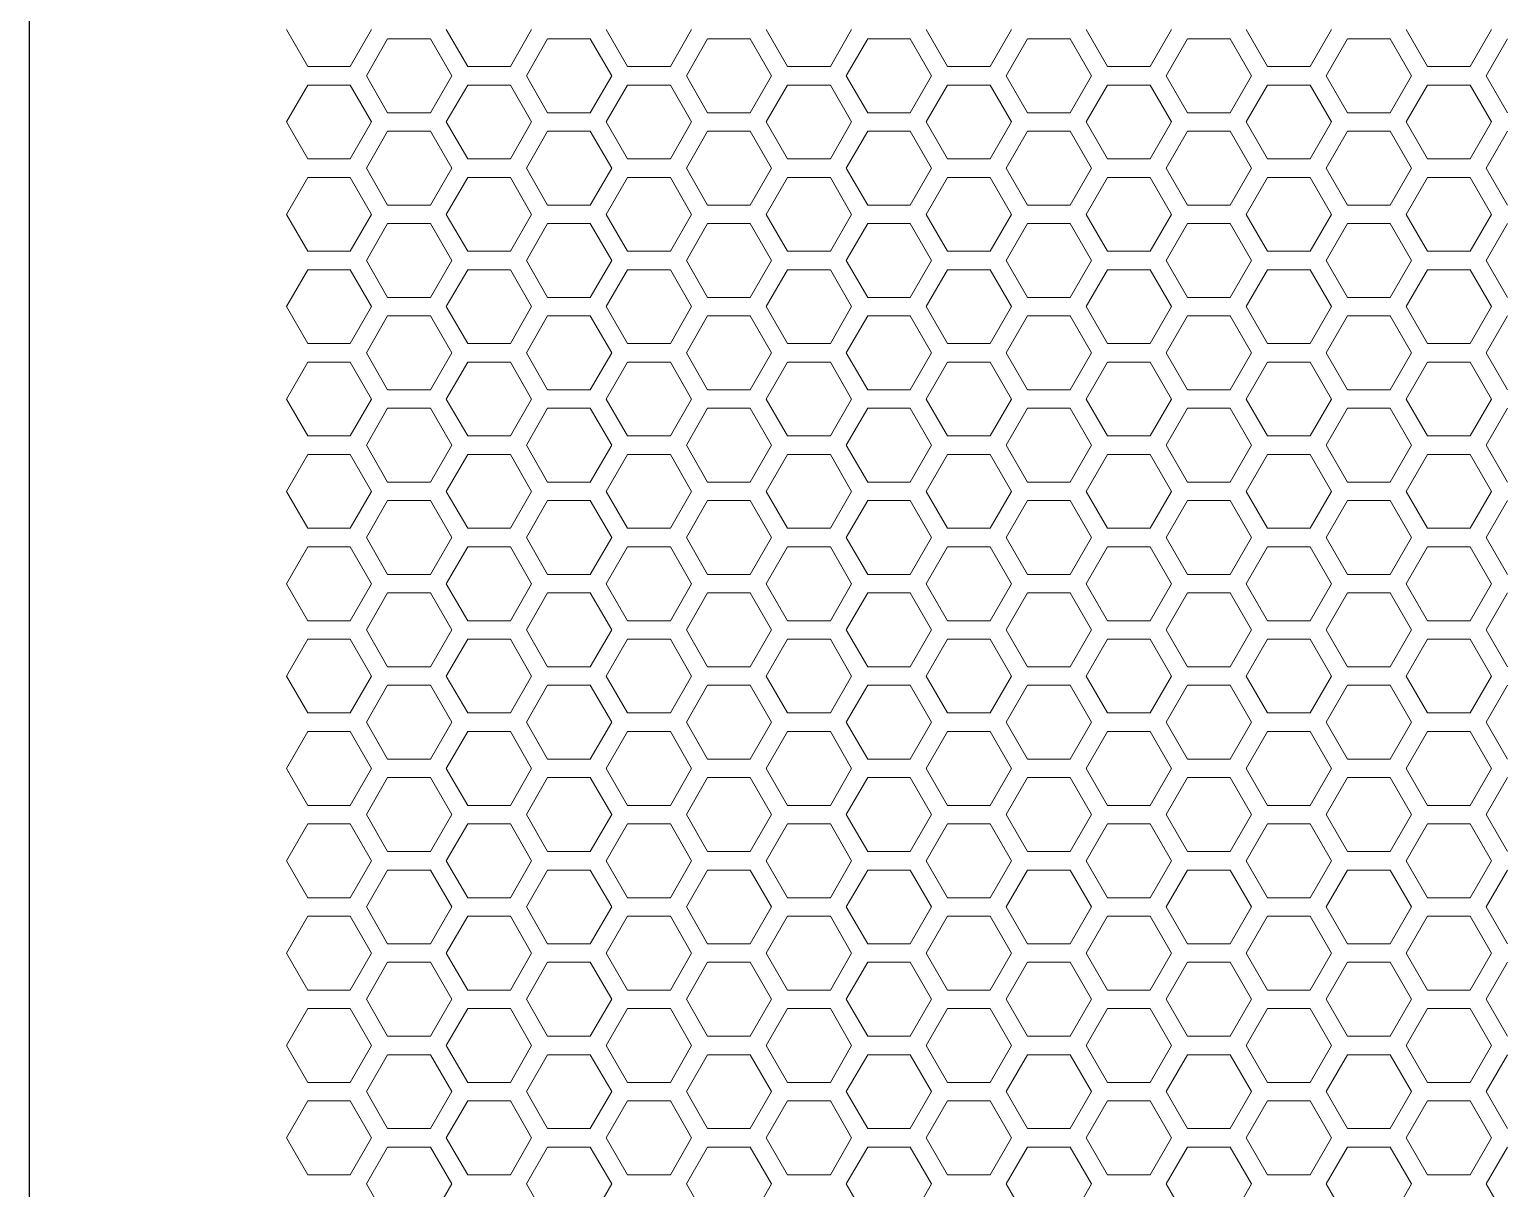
# Model space of a CAD drawing. Header units: millimetres. Extents: x 0 to 40, y -18 to 120.
# Drawn here: x 0 to 20.32, y 28.74 to 44.77 of the extents above; entities that cross this region are included whole.
import ezdxf

# ---------------------------------------------------------------- set-up
doc = ezdxf.new("R2010")
doc.units = ezdxf.units.MM

msp = doc.modelspace()

# ---------------------------------------------------------------- linework, layer by layer
msp.add_line((0, 0), (0, 45.182))
at = {"color": 0, "lineweight": 5}
for p, q in [((3.551, 44.764), (3.846, 44.254)), ((4.435, 44.254), (4.73, 44.764)), ((5.762, 44.764), (6.057, 44.254)), ((6.647, 44.254), (6.941, 44.764)), ((7.973, 44.764), (8.268, 44.254)), ((8.858, 44.254), (9.152, 44.764)), ((10.184, 44.764), (10.479, 44.254)), ((11.069, 44.254), (11.363, 44.764)), ((12.395, 44.764), (12.69, 44.254)), ((13.28, 44.254), (13.575, 44.764)), ((14.606, 44.764), (14.901, 44.254)), ((15.491, 44.254), (15.786, 44.764)), ((16.817, 44.764), (17.112, 44.254)), ((17.702, 44.254), (17.997, 44.764)), ((19.028, 44.764), (19.323, 44.254)), ((19.913, 44.254), (20.208, 44.764)), ((4.951, 44.637), (4.657, 44.126)), ((5.541, 44.637), (4.951, 44.637)), ((5.836, 44.126), (5.541, 44.637)), ((7.162, 44.637), (6.868, 44.126)), ((7.752, 44.637), (7.162, 44.637)), ((8.047, 44.126), (7.752, 44.637)), ((9.373, 44.637), (9.079, 44.126)), ((9.963, 44.637), (9.373, 44.637)), ((10.258, 44.126), (9.963, 44.637)), ((11.585, 44.637), (11.29, 44.126)), ((12.174, 44.637), (11.585, 44.637)), ((12.469, 44.126), (12.174, 44.637)), ((13.796, 44.637), (13.501, 44.126)), ((14.385, 44.637), (13.796, 44.637)), ((14.68, 44.126), (14.385, 44.637)), ((16.007, 44.637), (15.712, 44.126)), ((16.596, 44.637), (16.007, 44.637)), ((16.891, 44.126), (16.596, 44.637)), ((18.218, 44.637), (17.923, 44.126)), ((18.807, 44.637), (18.218, 44.637)), ((19.102, 44.126), (18.807, 44.637)), ((20.429, 44.637), (20.134, 44.126)), ((3.846, 44.254), (4.435, 44.254)), ((4.657, 44.126), (4.951, 43.615)), ((5.541, 43.615), (5.836, 44.126)), ((6.057, 44.254), (6.647, 44.254)), ((6.868, 44.126), (7.162, 43.615)), ((7.752, 43.615), (8.047, 44.126)), ((8.268, 44.254), (8.858, 44.254)), ((9.079, 44.126), (9.373, 43.615)), ((9.963, 43.615), (10.258, 44.126)), ((10.479, 44.254), (11.069, 44.254)), ((11.29, 44.126), (11.585, 43.615)), ((12.174, 43.615), (12.469, 44.126)), ((12.69, 44.254), (13.28, 44.254)), ((13.501, 44.126), (13.796, 43.615)), ((14.385, 43.615), (14.68, 44.126)), ((14.901, 44.254), (15.491, 44.254)), ((15.712, 44.126), (16.007, 43.615)), ((16.596, 43.615), (16.891, 44.126)), ((17.112, 44.254), (17.702, 44.254)), ((17.923, 44.126), (18.218, 43.615)), ((18.807, 43.615), (19.102, 44.126)), ((19.323, 44.254), (19.913, 44.254)), ((20.134, 44.126), (20.429, 43.615)), ((3.846, 43.998), (3.551, 43.488)), ((4.435, 43.998), (3.846, 43.998)), ((4.73, 43.488), (4.435, 43.998)), ((6.057, 43.998), (5.762, 43.488)), ((6.647, 43.998), (6.057, 43.998)), ((6.941, 43.488), (6.647, 43.998)), ((8.268, 43.998), (7.973, 43.488)), ((8.858, 43.998), (8.268, 43.998)), ((9.152, 43.488), (8.858, 43.998)), ((10.479, 43.998), (10.184, 43.488)), ((11.069, 43.998), (10.479, 43.998)), ((11.363, 43.488), (11.069, 43.998)), ((12.69, 43.998), (12.395, 43.488)), ((13.28, 43.998), (12.69, 43.998)), ((13.575, 43.488), (13.28, 43.998)), ((14.901, 43.998), (14.606, 43.488)), ((15.491, 43.998), (14.901, 43.998)), ((15.786, 43.488), (15.491, 43.998)), ((17.112, 43.998), (16.817, 43.488)), ((17.702, 43.998), (17.112, 43.998)), ((17.997, 43.488), (17.702, 43.998)), ((19.323, 43.998), (19.028, 43.488)), ((19.913, 43.998), (19.323, 43.998)), ((20.208, 43.488), (19.913, 43.998)), ((3.551, 43.488), (3.846, 42.977)), ((4.435, 42.977), (4.73, 43.488)), ((4.951, 43.615), (5.541, 43.615)), ((5.762, 43.488), (6.057, 42.977)), ((6.647, 42.977), (6.941, 43.488)), ((7.162, 43.615), (7.752, 43.615)), ((7.973, 43.488), (8.268, 42.977)), ((8.858, 42.977), (9.152, 43.488)), ((9.373, 43.615), (9.963, 43.615)), ((10.184, 43.488), (10.479, 42.977)), ((11.069, 42.977), (11.363, 43.488)), ((11.585, 43.615), (12.174, 43.615)), ((12.395, 43.488), (12.69, 42.977)), ((13.28, 42.977), (13.575, 43.488)), ((13.796, 43.615), (14.385, 43.615)), ((14.606, 43.488), (14.901, 42.977)), ((15.491, 42.977), (15.786, 43.488)), ((16.007, 43.615), (16.596, 43.615)), ((16.817, 43.488), (17.112, 42.977)), ((17.702, 42.977), (17.997, 43.488)), ((18.218, 43.615), (18.807, 43.615)), ((19.028, 43.488), (19.323, 42.977)), ((19.913, 42.977), (20.208, 43.488)), ((4.951, 43.36), (4.657, 42.849)), ((5.541, 43.36), (4.951, 43.36)), ((5.836, 42.849), (5.541, 43.36)), ((7.162, 43.36), (6.868, 42.849)), ((7.752, 43.36), (7.162, 43.36)), ((8.047, 42.849), (7.752, 43.36)), ((9.373, 43.36), (9.079, 42.849)), ((9.963, 43.36), (9.373, 43.36)), ((10.258, 42.849), (9.963, 43.36)), ((11.585, 43.36), (11.29, 42.849)), ((12.174, 43.36), (11.585, 43.36)), ((12.469, 42.849), (12.174, 43.36)), ((13.796, 43.36), (13.501, 42.849)), ((14.385, 43.36), (13.796, 43.36)), ((14.68, 42.849), (14.385, 43.36)), ((16.007, 43.36), (15.712, 42.849)), ((16.596, 43.36), (16.007, 43.36)), ((16.891, 42.849), (16.596, 43.36)), ((18.218, 43.36), (17.923, 42.849)), ((18.807, 43.36), (18.218, 43.36)), ((19.102, 42.849), (18.807, 43.36)), ((20.429, 43.36), (20.134, 42.849)), ((3.846, 42.977), (4.435, 42.977)), ((6.057, 42.977), (6.647, 42.977)), ((8.268, 42.977), (8.858, 42.977)), ((10.479, 42.977), (11.069, 42.977)), ((12.69, 42.977), (13.28, 42.977)), ((14.901, 42.977), (15.491, 42.977)), ((17.112, 42.977), (17.702, 42.977)), ((19.323, 42.977), (19.913, 42.977)), ((3.846, 42.722), (3.551, 42.211)), ((4.435, 42.722), (3.846, 42.722)), ((4.73, 42.211), (4.435, 42.722)), ((4.657, 42.849), (4.951, 42.339)), ((5.541, 42.339), (5.836, 42.849)), ((6.057, 42.722), (5.762, 42.211)), ((6.647, 42.722), (6.057, 42.722)), ((6.941, 42.211), (6.647, 42.722)), ((6.868, 42.849), (7.162, 42.339)), ((7.752, 42.339), (8.047, 42.849)), ((8.268, 42.722), (7.973, 42.211)), ((8.858, 42.722), (8.268, 42.722)), ((9.152, 42.211), (8.858, 42.722)), ((9.079, 42.849), (9.373, 42.339)), ((9.963, 42.339), (10.258, 42.849)), ((10.479, 42.722), (10.184, 42.211)), ((11.069, 42.722), (10.479, 42.722)), ((11.363, 42.211), (11.069, 42.722)), ((11.29, 42.849), (11.585, 42.339)), ((12.174, 42.339), (12.469, 42.849)), ((12.69, 42.722), (12.395, 42.211)), ((13.28, 42.722), (12.69, 42.722)), ((13.575, 42.211), (13.28, 42.722)), ((13.501, 42.849), (13.796, 42.339)), ((14.385, 42.339), (14.68, 42.849)), ((14.901, 42.722), (14.606, 42.211)), ((15.491, 42.722), (14.901, 42.722)), ((15.786, 42.211), (15.491, 42.722)), ((15.712, 42.849), (16.007, 42.339)), ((16.596, 42.339), (16.891, 42.849)), ((17.112, 42.722), (16.817, 42.211)), ((17.702, 42.722), (17.112, 42.722)), ((17.997, 42.211), (17.702, 42.722)), ((17.923, 42.849), (18.218, 42.339)), ((18.807, 42.339), (19.102, 42.849)), ((19.323, 42.722), (19.028, 42.211)), ((19.913, 42.722), (19.323, 42.722)), ((20.208, 42.211), (19.913, 42.722)), ((20.134, 42.849), (20.429, 42.339)), ((4.951, 42.339), (5.541, 42.339)), ((7.162, 42.339), (7.752, 42.339)), ((9.373, 42.339), (9.963, 42.339)), ((11.585, 42.339), (12.174, 42.339)), ((13.796, 42.339), (14.385, 42.339)), ((16.007, 42.339), (16.596, 42.339)), ((18.218, 42.339), (18.807, 42.339)), ((3.551, 42.211), (3.846, 41.701)), ((4.435, 41.701), (4.73, 42.211)), ((4.951, 42.084), (4.657, 41.573)), ((5.541, 42.084), (4.951, 42.084)), ((5.836, 41.573), (5.541, 42.084)), ((5.762, 42.211), (6.057, 41.701)), ((6.647, 41.701), (6.941, 42.211)), ((7.162, 42.084), (6.868, 41.573)), ((7.752, 42.084), (7.162, 42.084)), ((8.047, 41.573), (7.752, 42.084)), ((7.973, 42.211), (8.268, 41.701)), ((8.858, 41.701), (9.152, 42.211)), ((9.373, 42.084), (9.079, 41.573)), ((9.963, 42.084), (9.373, 42.084)), ((10.258, 41.573), (9.963, 42.084)), ((10.184, 42.211), (10.479, 41.701)), ((11.069, 41.701), (11.363, 42.211)), ((11.585, 42.084), (11.29, 41.573)), ((12.174, 42.084), (11.585, 42.084)), ((12.469, 41.573), (12.174, 42.084)), ((12.395, 42.211), (12.69, 41.701)), ((13.28, 41.701), (13.575, 42.211)), ((13.796, 42.084), (13.501, 41.573)), ((14.385, 42.084), (13.796, 42.084)), ((14.68, 41.573), (14.385, 42.084)), ((14.606, 42.211), (14.901, 41.701)), ((15.491, 41.701), (15.786, 42.211)), ((16.007, 42.084), (15.712, 41.573)), ((16.596, 42.084), (16.007, 42.084)), ((16.891, 41.573), (16.596, 42.084)), ((16.817, 42.211), (17.112, 41.701)), ((17.702, 41.701), (17.997, 42.211)), ((18.218, 42.084), (17.923, 41.573)), ((18.807, 42.084), (18.218, 42.084)), ((19.102, 41.573), (18.807, 42.084)), ((19.028, 42.211), (19.323, 41.701)), ((19.913, 41.701), (20.208, 42.211)), ((20.429, 42.084), (20.134, 41.573)), ((3.846, 41.701), (4.435, 41.701)), ((6.057, 41.701), (6.647, 41.701)), ((8.268, 41.701), (8.858, 41.701)), ((10.479, 41.701), (11.069, 41.701)), ((12.69, 41.701), (13.28, 41.701)), ((14.901, 41.701), (15.491, 41.701)), ((17.112, 41.701), (17.702, 41.701)), ((19.323, 41.701), (19.913, 41.701)), ((4.657, 41.573), (4.951, 41.062)), ((5.541, 41.062), (5.836, 41.573)), ((6.868, 41.573), (7.162, 41.062)), ((7.752, 41.062), (8.047, 41.573)), ((9.079, 41.573), (9.373, 41.062)), ((9.963, 41.062), (10.258, 41.573)), ((11.29, 41.573), (11.585, 41.062)), ((12.174, 41.062), (12.469, 41.573)), ((13.501, 41.573), (13.796, 41.062)), ((14.385, 41.062), (14.68, 41.573)), ((15.712, 41.573), (16.007, 41.062)), ((16.596, 41.062), (16.891, 41.573)), ((17.923, 41.573), (18.218, 41.062)), ((18.807, 41.062), (19.102, 41.573)), ((20.134, 41.573), (20.429, 41.062)), ((3.846, 41.445), (3.551, 40.935)), ((4.435, 41.445), (3.846, 41.445)), ((4.73, 40.935), (4.435, 41.445)), ((6.057, 41.445), (5.762, 40.935)), ((6.647, 41.445), (6.057, 41.445)), ((6.941, 40.935), (6.647, 41.445)), ((8.268, 41.445), (7.973, 40.935)), ((8.858, 41.445), (8.268, 41.445)), ((9.152, 40.935), (8.858, 41.445)), ((10.479, 41.445), (10.184, 40.935)), ((11.069, 41.445), (10.479, 41.445)), ((11.363, 40.935), (11.069, 41.445)), ((12.69, 41.445), (12.395, 40.935)), ((13.28, 41.445), (12.69, 41.445)), ((13.575, 40.935), (13.28, 41.445)), ((14.901, 41.445), (14.606, 40.935)), ((15.491, 41.445), (14.901, 41.445)), ((15.786, 40.935), (15.491, 41.445)), ((17.112, 41.445), (16.817, 40.935)), ((17.702, 41.445), (17.112, 41.445)), ((17.997, 40.935), (17.702, 41.445)), ((19.323, 41.445), (19.028, 40.935)), ((19.913, 41.445), (19.323, 41.445)), ((20.208, 40.935), (19.913, 41.445)), ((4.951, 41.062), (5.541, 41.062)), ((7.162, 41.062), (7.752, 41.062)), ((9.373, 41.062), (9.963, 41.062)), ((11.585, 41.062), (12.174, 41.062)), ((13.796, 41.062), (14.385, 41.062)), ((16.007, 41.062), (16.596, 41.062)), ((18.218, 41.062), (18.807, 41.062)), ((3.551, 40.935), (3.846, 40.424)), ((4.435, 40.424), (4.73, 40.935)), ((5.762, 40.935), (6.057, 40.424)), ((6.647, 40.424), (6.941, 40.935)), ((7.973, 40.935), (8.268, 40.424)), ((8.858, 40.424), (9.152, 40.935)), ((10.184, 40.935), (10.479, 40.424)), ((11.069, 40.424), (11.363, 40.935)), ((12.395, 40.935), (12.69, 40.424)), ((13.28, 40.424), (13.575, 40.935)), ((14.606, 40.935), (14.901, 40.424)), ((15.491, 40.424), (15.786, 40.935)), ((16.817, 40.935), (17.112, 40.424)), ((17.702, 40.424), (17.997, 40.935)), ((19.028, 40.935), (19.323, 40.424)), ((19.913, 40.424), (20.208, 40.935)), ((4.951, 40.807), (4.657, 40.296)), ((5.541, 40.807), (4.951, 40.807)), ((5.836, 40.296), (5.541, 40.807)), ((7.162, 40.807), (6.868, 40.296)), ((7.752, 40.807), (7.162, 40.807)), ((8.047, 40.296), (7.752, 40.807)), ((9.373, 40.807), (9.079, 40.296)), ((9.963, 40.807), (9.373, 40.807)), ((10.258, 40.296), (9.963, 40.807)), ((11.585, 40.807), (11.29, 40.296)), ((12.174, 40.807), (11.585, 40.807)), ((12.469, 40.296), (12.174, 40.807)), ((13.796, 40.807), (13.501, 40.296)), ((14.385, 40.807), (13.796, 40.807)), ((14.68, 40.296), (14.385, 40.807)), ((16.007, 40.807), (15.712, 40.296)), ((16.596, 40.807), (16.007, 40.807)), ((16.891, 40.296), (16.596, 40.807)), ((18.218, 40.807), (17.923, 40.296)), ((18.807, 40.807), (18.218, 40.807)), ((19.102, 40.296), (18.807, 40.807)), ((20.429, 40.807), (20.134, 40.296)), ((3.846, 40.424), (4.435, 40.424)), ((4.657, 40.296), (4.951, 39.786)), ((5.541, 39.786), (5.836, 40.296)), ((6.057, 40.424), (6.647, 40.424)), ((6.868, 40.296), (7.162, 39.786)), ((7.752, 39.786), (8.047, 40.296)), ((8.268, 40.424), (8.858, 40.424)), ((9.079, 40.296), (9.373, 39.786)), ((9.963, 39.786), (10.258, 40.296)), ((10.479, 40.424), (11.069, 40.424)), ((11.29, 40.296), (11.585, 39.786)), ((12.174, 39.786), (12.469, 40.296)), ((12.69, 40.424), (13.28, 40.424)), ((13.501, 40.296), (13.796, 39.786)), ((14.385, 39.786), (14.68, 40.296)), ((14.901, 40.424), (15.491, 40.424)), ((15.712, 40.296), (16.007, 39.786)), ((16.596, 39.786), (16.891, 40.296)), ((17.112, 40.424), (17.702, 40.424)), ((17.923, 40.296), (18.218, 39.786)), ((18.807, 39.786), (19.102, 40.296)), ((19.323, 40.424), (19.913, 40.424)), ((20.134, 40.296), (20.429, 39.786)), ((3.846, 40.169), (3.551, 39.658)), ((4.435, 40.169), (3.846, 40.169)), ((4.73, 39.658), (4.435, 40.169)), ((6.057, 40.169), (5.762, 39.658)), ((6.647, 40.169), (6.057, 40.169)), ((6.941, 39.658), (6.647, 40.169)), ((8.268, 40.169), (7.973, 39.658)), ((8.858, 40.169), (8.268, 40.169)), ((9.152, 39.658), (8.858, 40.169)), ((10.479, 40.169), (10.184, 39.658)), ((11.069, 40.169), (10.479, 40.169)), ((11.363, 39.658), (11.069, 40.169)), ((12.69, 40.169), (12.395, 39.658)), ((13.28, 40.169), (12.69, 40.169)), ((13.575, 39.658), (13.28, 40.169)), ((14.901, 40.169), (14.606, 39.658)), ((15.491, 40.169), (14.901, 40.169)), ((15.786, 39.658), (15.491, 40.169)), ((17.112, 40.169), (16.817, 39.658)), ((17.702, 40.169), (17.112, 40.169)), ((17.997, 39.658), (17.702, 40.169)), ((19.323, 40.169), (19.028, 39.658)), ((19.913, 40.169), (19.323, 40.169)), ((20.208, 39.658), (19.913, 40.169)), ((3.551, 39.658), (3.846, 39.147)), ((4.435, 39.147), (4.73, 39.658)), ((4.951, 39.786), (5.541, 39.786)), ((5.762, 39.658), (6.057, 39.147)), ((6.647, 39.147), (6.941, 39.658)), ((7.162, 39.786), (7.752, 39.786)), ((7.973, 39.658), (8.268, 39.147)), ((8.858, 39.147), (9.152, 39.658)), ((9.373, 39.786), (9.963, 39.786)), ((10.184, 39.658), (10.479, 39.147)), ((11.069, 39.147), (11.363, 39.658)), ((11.585, 39.786), (12.174, 39.786)), ((12.395, 39.658), (12.69, 39.147)), ((13.28, 39.147), (13.575, 39.658)), ((13.796, 39.786), (14.385, 39.786)), ((14.606, 39.658), (14.901, 39.147)), ((15.491, 39.147), (15.786, 39.658)), ((16.007, 39.786), (16.596, 39.786)), ((16.817, 39.658), (17.112, 39.147)), ((17.702, 39.147), (17.997, 39.658)), ((18.218, 39.786), (18.807, 39.786)), ((19.028, 39.658), (19.323, 39.147)), ((19.913, 39.147), (20.208, 39.658)), ((4.951, 39.53), (4.657, 39.02)), ((5.541, 39.53), (4.951, 39.53)), ((5.836, 39.02), (5.541, 39.53)), ((7.162, 39.53), (6.868, 39.02)), ((7.752, 39.53), (7.162, 39.53)), ((8.047, 39.02), (7.752, 39.53)), ((9.373, 39.53), (9.079, 39.02)), ((9.963, 39.53), (9.373, 39.53)), ((10.258, 39.02), (9.963, 39.53)), ((11.585, 39.53), (11.29, 39.02)), ((12.174, 39.53), (11.585, 39.53)), ((12.469, 39.02), (12.174, 39.53)), ((13.796, 39.53), (13.501, 39.02)), ((14.385, 39.53), (13.796, 39.53)), ((14.68, 39.02), (14.385, 39.53)), ((16.007, 39.53), (15.712, 39.02)), ((16.596, 39.53), (16.007, 39.53)), ((16.891, 39.02), (16.596, 39.53)), ((18.218, 39.53), (17.923, 39.02)), ((18.807, 39.53), (18.218, 39.53)), ((19.102, 39.02), (18.807, 39.53)), ((20.429, 39.53), (20.134, 39.02)), ((3.846, 39.147), (4.435, 39.147)), ((4.657, 39.02), (4.951, 38.509)), ((5.541, 38.509), (5.836, 39.02)), ((6.057, 39.147), (6.647, 39.147)), ((6.868, 39.02), (7.162, 38.509)), ((7.752, 38.509), (8.047, 39.02)), ((8.268, 39.147), (8.858, 39.147)), ((9.079, 39.02), (9.373, 38.509)), ((9.963, 38.509), (10.258, 39.02)), ((10.479, 39.147), (11.069, 39.147)), ((11.29, 39.02), (11.585, 38.509)), ((12.174, 38.509), (12.469, 39.02)), ((12.69, 39.147), (13.28, 39.147)), ((13.501, 39.02), (13.796, 38.509)), ((14.385, 38.509), (14.68, 39.02)), ((14.901, 39.147), (15.491, 39.147)), ((15.712, 39.02), (16.007, 38.509)), ((16.596, 38.509), (16.891, 39.02)), ((17.112, 39.147), (17.702, 39.147)), ((17.923, 39.02), (18.218, 38.509)), ((18.807, 38.509), (19.102, 39.02)), ((19.323, 39.147), (19.913, 39.147)), ((20.134, 39.02), (20.429, 38.509)), ((3.846, 38.892), (3.551, 38.381)), ((4.435, 38.892), (3.846, 38.892)), ((4.73, 38.381), (4.435, 38.892)), ((6.057, 38.892), (5.762, 38.381)), ((6.647, 38.892), (6.057, 38.892)), ((6.941, 38.381), (6.647, 38.892)), ((8.268, 38.892), (7.973, 38.381)), ((8.858, 38.892), (8.268, 38.892)), ((9.152, 38.381), (8.858, 38.892)), ((10.479, 38.892), (10.184, 38.381)), ((11.069, 38.892), (10.479, 38.892)), ((11.363, 38.381), (11.069, 38.892)), ((12.69, 38.892), (12.395, 38.381)), ((13.28, 38.892), (12.69, 38.892)), ((13.575, 38.381), (13.28, 38.892)), ((14.901, 38.892), (14.606, 38.381)), ((15.491, 38.892), (14.901, 38.892)), ((15.786, 38.381), (15.491, 38.892)), ((17.112, 38.892), (16.817, 38.381)), ((17.702, 38.892), (17.112, 38.892)), ((17.997, 38.381), (17.702, 38.892)), ((19.323, 38.892), (19.028, 38.381)), ((19.913, 38.892), (19.323, 38.892)), ((20.208, 38.381), (19.913, 38.892)), ((4.951, 38.509), (5.541, 38.509)), ((7.162, 38.509), (7.752, 38.509)), ((9.373, 38.509), (9.963, 38.509)), ((11.585, 38.509), (12.174, 38.509)), ((13.796, 38.509), (14.385, 38.509)), ((16.007, 38.509), (16.596, 38.509)), ((18.218, 38.509), (18.807, 38.509)), ((3.551, 38.381), (3.846, 37.871)), ((4.435, 37.871), (4.73, 38.381)), ((4.951, 38.254), (4.657, 37.743)), ((5.541, 38.254), (4.951, 38.254)), ((5.836, 37.743), (5.541, 38.254)), ((5.762, 38.381), (6.057, 37.871)), ((6.647, 37.871), (6.941, 38.381)), ((7.162, 38.254), (6.868, 37.743)), ((7.752, 38.254), (7.162, 38.254)), ((8.047, 37.743), (7.752, 38.254)), ((7.973, 38.381), (8.268, 37.871)), ((8.858, 37.871), (9.152, 38.381)), ((9.373, 38.254), (9.079, 37.743)), ((9.963, 38.254), (9.373, 38.254)), ((10.258, 37.743), (9.963, 38.254)), ((10.184, 38.381), (10.479, 37.871)), ((11.069, 37.871), (11.363, 38.381)), ((11.585, 38.254), (11.29, 37.743)), ((12.174, 38.254), (11.585, 38.254)), ((12.469, 37.743), (12.174, 38.254)), ((12.395, 38.381), (12.69, 37.871)), ((13.28, 37.871), (13.575, 38.381)), ((13.796, 38.254), (13.501, 37.743)), ((14.385, 38.254), (13.796, 38.254)), ((14.68, 37.743), (14.385, 38.254)), ((14.606, 38.381), (14.901, 37.871)), ((15.491, 37.871), (15.786, 38.381)), ((16.007, 38.254), (15.712, 37.743)), ((16.596, 38.254), (16.007, 38.254)), ((16.891, 37.743), (16.596, 38.254)), ((16.817, 38.381), (17.112, 37.871)), ((17.702, 37.871), (17.997, 38.381)), ((18.218, 38.254), (17.923, 37.743)), ((18.807, 38.254), (18.218, 38.254)), ((19.102, 37.743), (18.807, 38.254)), ((19.028, 38.381), (19.323, 37.871)), ((19.913, 37.871), (20.208, 38.381)), ((20.429, 38.254), (20.134, 37.743)), ((3.846, 37.871), (4.435, 37.871)), ((6.057, 37.871), (6.647, 37.871)), ((8.268, 37.871), (8.858, 37.871)), ((10.479, 37.871), (11.069, 37.871)), ((12.69, 37.871), (13.28, 37.871)), ((14.901, 37.871), (15.491, 37.871)), ((17.112, 37.871), (17.702, 37.871)), ((19.323, 37.871), (19.913, 37.871)), ((3.846, 37.615), (3.551, 37.105)), ((4.435, 37.615), (3.846, 37.615)), ((4.73, 37.105), (4.435, 37.615)), ((4.657, 37.743), (4.951, 37.232)), ((5.541, 37.232), (5.836, 37.743)), ((6.057, 37.615), (5.762, 37.105)), ((6.647, 37.615), (6.057, 37.615)), ((6.941, 37.105), (6.647, 37.615)), ((6.868, 37.743), (7.162, 37.232)), ((7.752, 37.232), (8.047, 37.743)), ((8.268, 37.615), (7.973, 37.105)), ((8.858, 37.615), (8.268, 37.615)), ((9.152, 37.105), (8.858, 37.615)), ((9.079, 37.743), (9.373, 37.232)), ((9.963, 37.232), (10.258, 37.743)), ((10.479, 37.615), (10.184, 37.105)), ((11.069, 37.615), (10.479, 37.615)), ((11.363, 37.105), (11.069, 37.615)), ((11.29, 37.743), (11.585, 37.232)), ((12.174, 37.232), (12.469, 37.743)), ((12.69, 37.615), (12.395, 37.105)), ((13.28, 37.615), (12.69, 37.615)), ((13.575, 37.105), (13.28, 37.615)), ((13.501, 37.743), (13.796, 37.232)), ((14.385, 37.232), (14.68, 37.743)), ((14.901, 37.615), (14.606, 37.105)), ((15.491, 37.615), (14.901, 37.615)), ((15.786, 37.105), (15.491, 37.615)), ((15.712, 37.743), (16.007, 37.232)), ((16.596, 37.232), (16.891, 37.743)), ((17.112, 37.615), (16.817, 37.105)), ((17.702, 37.615), (17.112, 37.615)), ((17.997, 37.105), (17.702, 37.615)), ((17.923, 37.743), (18.218, 37.232)), ((18.807, 37.232), (19.102, 37.743)), ((19.323, 37.615), (19.028, 37.105)), ((19.913, 37.615), (19.323, 37.615)), ((20.208, 37.105), (19.913, 37.615)), ((20.134, 37.743), (20.429, 37.232)), ((4.951, 37.232), (5.541, 37.232)), ((7.162, 37.232), (7.752, 37.232)), ((9.373, 37.232), (9.963, 37.232)), ((11.585, 37.232), (12.174, 37.232)), ((13.796, 37.232), (14.385, 37.232)), ((16.007, 37.232), (16.596, 37.232)), ((18.218, 37.232), (18.807, 37.232)), ((3.551, 37.105), (3.846, 36.594)), ((4.435, 36.594), (4.73, 37.105)), ((5.762, 37.105), (6.057, 36.594)), ((6.647, 36.594), (6.941, 37.105)), ((7.973, 37.105), (8.268, 36.594)), ((8.858, 36.594), (9.152, 37.105)), ((10.184, 37.105), (10.479, 36.594)), ((11.069, 36.594), (11.363, 37.105)), ((12.395, 37.105), (12.69, 36.594)), ((13.28, 36.594), (13.575, 37.105)), ((14.606, 37.105), (14.901, 36.594)), ((15.491, 36.594), (15.786, 37.105)), ((16.817, 37.105), (17.112, 36.594)), ((17.702, 36.594), (17.997, 37.105)), ((19.028, 37.105), (19.323, 36.594)), ((19.913, 36.594), (20.208, 37.105)), ((4.951, 36.977), (4.657, 36.466)), ((5.541, 36.977), (4.951, 36.977)), ((5.836, 36.466), (5.541, 36.977)), ((7.162, 36.977), (6.868, 36.466)), ((7.752, 36.977), (7.162, 36.977)), ((8.047, 36.466), (7.752, 36.977)), ((9.373, 36.977), (9.079, 36.466)), ((9.963, 36.977), (9.373, 36.977)), ((10.258, 36.466), (9.963, 36.977)), ((11.585, 36.977), (11.29, 36.466)), ((12.174, 36.977), (11.585, 36.977)), ((12.469, 36.466), (12.174, 36.977)), ((13.796, 36.977), (13.501, 36.466)), ((14.385, 36.977), (13.796, 36.977)), ((14.68, 36.466), (14.385, 36.977)), ((16.007, 36.977), (15.712, 36.466)), ((16.596, 36.977), (16.007, 36.977)), ((16.891, 36.466), (16.596, 36.977)), ((18.218, 36.977), (17.923, 36.466)), ((18.807, 36.977), (18.218, 36.977)), ((19.102, 36.466), (18.807, 36.977)), ((20.429, 36.977), (20.134, 36.466)), ((3.846, 36.594), (4.435, 36.594)), ((6.057, 36.594), (6.647, 36.594)), ((8.268, 36.594), (8.858, 36.594)), ((10.479, 36.594), (11.069, 36.594)), ((12.69, 36.594), (13.28, 36.594)), ((14.901, 36.594), (15.491, 36.594)), ((17.112, 36.594), (17.702, 36.594)), ((19.323, 36.594), (19.913, 36.594)), ((4.657, 36.466), (4.951, 35.956)), ((5.541, 35.956), (5.836, 36.466)), ((6.868, 36.466), (7.162, 35.956)), ((7.752, 35.956), (8.047, 36.466)), ((9.079, 36.466), (9.373, 35.956)), ((9.963, 35.956), (10.258, 36.466)), ((11.29, 36.466), (11.585, 35.956)), ((12.174, 35.956), (12.469, 36.466)), ((13.501, 36.466), (13.796, 35.956)), ((14.385, 35.956), (14.68, 36.466)), ((15.712, 36.466), (16.007, 35.956)), ((16.596, 35.956), (16.891, 36.466)), ((17.923, 36.466), (18.218, 35.956)), ((18.807, 35.956), (19.102, 36.466)), ((20.134, 36.466), (20.429, 35.956)), ((3.846, 36.339), (3.551, 35.828)), ((4.435, 36.339), (3.846, 36.339)), ((4.73, 35.828), (4.435, 36.339)), ((6.057, 36.339), (5.762, 35.828)), ((6.647, 36.339), (6.057, 36.339)), ((6.941, 35.828), (6.647, 36.339)), ((8.268, 36.339), (7.973, 35.828)), ((8.858, 36.339), (8.268, 36.339)), ((9.152, 35.828), (8.858, 36.339)), ((10.479, 36.339), (10.184, 35.828)), ((11.069, 36.339), (10.479, 36.339)), ((11.363, 35.828), (11.069, 36.339)), ((12.69, 36.339), (12.395, 35.828)), ((13.28, 36.339), (12.69, 36.339)), ((13.575, 35.828), (13.28, 36.339)), ((14.901, 36.339), (14.606, 35.828)), ((15.491, 36.339), (14.901, 36.339)), ((15.786, 35.828), (15.491, 36.339)), ((17.112, 36.339), (16.817, 35.828)), ((17.702, 36.339), (17.112, 36.339)), ((17.997, 35.828), (17.702, 36.339)), ((19.323, 36.339), (19.028, 35.828)), ((19.913, 36.339), (19.323, 36.339)), ((20.208, 35.828), (19.913, 36.339)), ((3.551, 35.828), (3.846, 35.318)), ((4.435, 35.318), (4.73, 35.828)), ((4.951, 35.956), (5.541, 35.956)), ((5.762, 35.828), (6.057, 35.318)), ((6.647, 35.318), (6.941, 35.828)), ((7.162, 35.956), (7.752, 35.956)), ((7.973, 35.828), (8.268, 35.318)), ((8.858, 35.318), (9.152, 35.828)), ((9.373, 35.956), (9.963, 35.956)), ((10.184, 35.828), (10.479, 35.318)), ((11.069, 35.318), (11.363, 35.828)), ((11.585, 35.956), (12.174, 35.956)), ((12.395, 35.828), (12.69, 35.318)), ((13.28, 35.318), (13.575, 35.828)), ((13.796, 35.956), (14.385, 35.956)), ((14.606, 35.828), (14.901, 35.318)), ((15.491, 35.318), (15.786, 35.828)), ((16.007, 35.956), (16.596, 35.956)), ((16.817, 35.828), (17.112, 35.318)), ((17.702, 35.318), (17.997, 35.828)), ((18.218, 35.956), (18.807, 35.956)), ((19.028, 35.828), (19.323, 35.318)), ((19.913, 35.318), (20.208, 35.828)), ((4.951, 35.701), (4.657, 35.19)), ((5.541, 35.701), (4.951, 35.701)), ((5.836, 35.19), (5.541, 35.701)), ((7.162, 35.701), (6.868, 35.19)), ((7.752, 35.701), (7.162, 35.701)), ((8.047, 35.19), (7.752, 35.701)), ((9.373, 35.701), (9.079, 35.19)), ((9.963, 35.701), (9.373, 35.701)), ((10.258, 35.19), (9.963, 35.701)), ((11.585, 35.701), (11.29, 35.19)), ((12.174, 35.701), (11.585, 35.701)), ((12.469, 35.19), (12.174, 35.701)), ((13.796, 35.701), (13.501, 35.19)), ((14.385, 35.701), (13.796, 35.701)), ((14.68, 35.19), (14.385, 35.701)), ((16.007, 35.701), (15.712, 35.19)), ((16.596, 35.701), (16.007, 35.701)), ((16.891, 35.19), (16.596, 35.701)), ((18.218, 35.701), (17.923, 35.19)), ((18.807, 35.701), (18.218, 35.701)), ((19.102, 35.19), (18.807, 35.701)), ((20.429, 35.701), (20.134, 35.19)), ((3.846, 35.318), (4.435, 35.318)), ((4.657, 35.19), (4.951, 34.679)), ((5.541, 34.679), (5.836, 35.19)), ((6.057, 35.318), (6.647, 35.318)), ((6.868, 35.19), (7.162, 34.679)), ((7.752, 34.679), (8.047, 35.19)), ((8.268, 35.318), (8.858, 35.318)), ((9.079, 35.19), (9.373, 34.679)), ((9.963, 34.679), (10.258, 35.19)), ((10.479, 35.318), (11.069, 35.318)), ((11.29, 35.19), (11.585, 34.679)), ((12.174, 34.679), (12.469, 35.19)), ((12.69, 35.318), (13.28, 35.318)), ((13.501, 35.19), (13.796, 34.679)), ((14.385, 34.679), (14.68, 35.19)), ((14.901, 35.318), (15.491, 35.318)), ((15.712, 35.19), (16.007, 34.679)), ((16.596, 34.679), (16.891, 35.19)), ((17.112, 35.318), (17.702, 35.318)), ((17.923, 35.19), (18.218, 34.679)), ((18.807, 34.679), (19.102, 35.19)), ((19.323, 35.318), (19.913, 35.318)), ((20.134, 35.19), (20.429, 34.679)), ((3.846, 35.062), (3.551, 34.552)), ((4.435, 35.062), (3.846, 35.062)), ((4.73, 34.552), (4.435, 35.062)), ((6.057, 35.062), (5.762, 34.552)), ((6.647, 35.062), (6.057, 35.062)), ((6.941, 34.552), (6.647, 35.062)), ((8.268, 35.062), (7.973, 34.552)), ((8.858, 35.062), (8.268, 35.062)), ((9.152, 34.552), (8.858, 35.062)), ((10.479, 35.062), (10.184, 34.552)), ((11.069, 35.062), (10.479, 35.062)), ((11.363, 34.552), (11.069, 35.062)), ((12.69, 35.062), (12.395, 34.552)), ((13.28, 35.062), (12.69, 35.062)), ((13.575, 34.552), (13.28, 35.062)), ((14.901, 35.062), (14.606, 34.552)), ((15.491, 35.062), (14.901, 35.062)), ((15.786, 34.552), (15.491, 35.062)), ((17.112, 35.062), (16.817, 34.552)), ((17.702, 35.062), (17.112, 35.062)), ((17.997, 34.552), (17.702, 35.062)), ((19.323, 35.062), (19.028, 34.552)), ((19.913, 35.062), (19.323, 35.062)), ((20.208, 34.552), (19.913, 35.062)), ((3.551, 34.552), (3.846, 34.041)), ((4.435, 34.041), (4.73, 34.552)), ((4.951, 34.679), (5.541, 34.679)), ((5.762, 34.552), (6.057, 34.041)), ((6.647, 34.041), (6.941, 34.552)), ((7.162, 34.679), (7.752, 34.679)), ((7.973, 34.552), (8.268, 34.041)), ((8.858, 34.041), (9.152, 34.552)), ((9.373, 34.679), (9.963, 34.679)), ((10.184, 34.552), (10.479, 34.041)), ((11.069, 34.041), (11.363, 34.552)), ((11.585, 34.679), (12.174, 34.679)), ((12.395, 34.552), (12.69, 34.041)), ((13.28, 34.041), (13.575, 34.552)), ((13.796, 34.679), (14.385, 34.679)), ((14.606, 34.552), (14.901, 34.041)), ((15.491, 34.041), (15.786, 34.552)), ((16.007, 34.679), (16.596, 34.679)), ((16.817, 34.552), (17.112, 34.041)), ((17.702, 34.041), (17.997, 34.552)), ((18.218, 34.679), (18.807, 34.679)), ((19.028, 34.552), (19.323, 34.041)), ((19.913, 34.041), (20.208, 34.552)), ((4.951, 34.424), (4.657, 33.913)), ((5.541, 34.424), (4.951, 34.424)), ((5.836, 33.913), (5.541, 34.424)), ((7.162, 34.424), (6.868, 33.913)), ((7.752, 34.424), (7.162, 34.424)), ((8.047, 33.913), (7.752, 34.424)), ((9.373, 34.424), (9.079, 33.913)), ((9.963, 34.424), (9.373, 34.424)), ((10.258, 33.913), (9.963, 34.424)), ((11.585, 34.424), (11.29, 33.913)), ((12.174, 34.424), (11.585, 34.424)), ((12.469, 33.913), (12.174, 34.424)), ((13.796, 34.424), (13.501, 33.913)), ((14.385, 34.424), (13.796, 34.424)), ((14.68, 33.913), (14.385, 34.424)), ((16.007, 34.424), (15.712, 33.913)), ((16.596, 34.424), (16.007, 34.424)), ((16.891, 33.913), (16.596, 34.424)), ((18.218, 34.424), (17.923, 33.913)), ((18.807, 34.424), (18.218, 34.424)), ((19.102, 33.913), (18.807, 34.424)), ((20.429, 34.424), (20.134, 33.913)), ((3.846, 34.041), (4.435, 34.041)), ((6.057, 34.041), (6.647, 34.041)), ((8.268, 34.041), (8.858, 34.041)), ((10.479, 34.041), (11.069, 34.041)), ((12.69, 34.041), (13.28, 34.041)), ((14.901, 34.041), (15.491, 34.041)), ((17.112, 34.041), (17.702, 34.041)), ((19.323, 34.041), (19.913, 34.041)), ((3.846, 33.786), (3.551, 33.275)), ((4.435, 33.786), (3.846, 33.786)), ((4.73, 33.275), (4.435, 33.786)), ((4.657, 33.913), (4.951, 33.403)), ((5.541, 33.403), (5.836, 33.913)), ((6.057, 33.786), (5.762, 33.275)), ((6.647, 33.786), (6.057, 33.786)), ((6.941, 33.275), (6.647, 33.786)), ((6.868, 33.913), (7.162, 33.403)), ((7.752, 33.403), (8.047, 33.913)), ((8.268, 33.786), (7.973, 33.275)), ((8.858, 33.786), (8.268, 33.786)), ((9.152, 33.275), (8.858, 33.786)), ((9.079, 33.913), (9.373, 33.403)), ((9.963, 33.403), (10.258, 33.913)), ((10.479, 33.786), (10.184, 33.275)), ((11.069, 33.786), (10.479, 33.786)), ((11.363, 33.275), (11.069, 33.786)), ((11.29, 33.913), (11.585, 33.403)), ((12.174, 33.403), (12.469, 33.913)), ((12.69, 33.786), (12.395, 33.275)), ((13.28, 33.786), (12.69, 33.786)), ((13.575, 33.275), (13.28, 33.786)), ((13.501, 33.913), (13.796, 33.403)), ((14.385, 33.403), (14.68, 33.913)), ((14.901, 33.786), (14.606, 33.275)), ((15.491, 33.786), (14.901, 33.786)), ((15.786, 33.275), (15.491, 33.786)), ((15.712, 33.913), (16.007, 33.403)), ((16.596, 33.403), (16.891, 33.913)), ((17.112, 33.786), (16.817, 33.275)), ((17.702, 33.786), (17.112, 33.786)), ((17.997, 33.275), (17.702, 33.786)), ((17.923, 33.913), (18.218, 33.403)), ((18.807, 33.403), (19.102, 33.913)), ((19.323, 33.786), (19.028, 33.275)), ((19.913, 33.786), (19.323, 33.786)), ((20.208, 33.275), (19.913, 33.786)), ((20.134, 33.913), (20.429, 33.403)), ((4.951, 33.403), (5.541, 33.403)), ((7.162, 33.403), (7.752, 33.403)), ((9.373, 33.403), (9.963, 33.403)), ((11.585, 33.403), (12.174, 33.403)), ((13.796, 33.403), (14.385, 33.403)), ((16.007, 33.403), (16.596, 33.403)), ((18.218, 33.403), (18.807, 33.403)), ((3.551, 33.275), (3.846, 32.764)), ((4.435, 32.764), (4.73, 33.275)), ((4.951, 33.147), (4.657, 32.637)), ((5.541, 33.147), (4.951, 33.147)), ((5.836, 32.637), (5.541, 33.147)), ((5.762, 33.275), (6.057, 32.764)), ((6.647, 32.764), (6.941, 33.275)), ((7.162, 33.147), (6.868, 32.637)), ((7.752, 33.147), (7.162, 33.147)), ((8.047, 32.637), (7.752, 33.147)), ((7.973, 33.275), (8.268, 32.764)), ((8.858, 32.764), (9.152, 33.275)), ((9.373, 33.147), (9.079, 32.637)), ((9.963, 33.147), (9.373, 33.147)), ((10.258, 32.637), (9.963, 33.147)), ((10.184, 33.275), (10.479, 32.764)), ((11.069, 32.764), (11.363, 33.275)), ((11.585, 33.147), (11.29, 32.637)), ((12.174, 33.147), (11.585, 33.147)), ((12.469, 32.637), (12.174, 33.147)), ((12.395, 33.275), (12.69, 32.764)), ((13.28, 32.764), (13.575, 33.275)), ((13.796, 33.147), (13.501, 32.637)), ((14.385, 33.147), (13.796, 33.147)), ((14.68, 32.637), (14.385, 33.147)), ((14.606, 33.275), (14.901, 32.764)), ((15.491, 32.764), (15.786, 33.275)), ((16.007, 33.147), (15.712, 32.637)), ((16.596, 33.147), (16.007, 33.147)), ((16.891, 32.637), (16.596, 33.147)), ((16.817, 33.275), (17.112, 32.764)), ((17.702, 32.764), (17.997, 33.275)), ((18.218, 33.147), (17.923, 32.637)), ((18.807, 33.147), (18.218, 33.147)), ((19.102, 32.637), (18.807, 33.147)), ((19.028, 33.275), (19.323, 32.764)), ((19.913, 32.764), (20.208, 33.275)), ((20.429, 33.147), (20.134, 32.637)), ((3.846, 32.764), (4.435, 32.764)), ((6.057, 32.764), (6.647, 32.764)), ((8.268, 32.764), (8.858, 32.764)), ((10.479, 32.764), (11.069, 32.764)), ((12.69, 32.764), (13.28, 32.764)), ((14.901, 32.764), (15.491, 32.764)), ((17.112, 32.764), (17.702, 32.764)), ((19.323, 32.764), (19.913, 32.764)), ((4.657, 32.637), (4.951, 32.126)), ((5.541, 32.126), (5.836, 32.637)), ((6.868, 32.637), (7.162, 32.126)), ((7.752, 32.126), (8.047, 32.637)), ((9.079, 32.637), (9.373, 32.126)), ((9.963, 32.126), (10.258, 32.637)), ((11.29, 32.637), (11.585, 32.126)), ((12.174, 32.126), (12.469, 32.637)), ((13.501, 32.637), (13.796, 32.126)), ((14.385, 32.126), (14.68, 32.637)), ((15.712, 32.637), (16.007, 32.126)), ((16.596, 32.126), (16.891, 32.637)), ((17.923, 32.637), (18.218, 32.126)), ((18.807, 32.126), (19.102, 32.637)), ((20.134, 32.637), (20.429, 32.126)), ((3.846, 32.509), (3.551, 31.998)), ((4.435, 32.509), (3.846, 32.509)), ((4.73, 31.998), (4.435, 32.509)), ((6.057, 32.509), (5.762, 31.998)), ((6.647, 32.509), (6.057, 32.509)), ((6.941, 31.998), (6.647, 32.509)), ((8.268, 32.509), (7.973, 31.998)), ((8.858, 32.509), (8.268, 32.509)), ((9.152, 31.998), (8.858, 32.509)), ((10.479, 32.509), (10.184, 31.998)), ((11.069, 32.509), (10.479, 32.509)), ((11.363, 31.998), (11.069, 32.509)), ((12.69, 32.509), (12.395, 31.998)), ((13.28, 32.509), (12.69, 32.509)), ((13.575, 31.998), (13.28, 32.509)), ((14.901, 32.509), (14.606, 31.998)), ((15.491, 32.509), (14.901, 32.509)), ((15.786, 31.998), (15.491, 32.509)), ((17.112, 32.509), (16.817, 31.998)), ((17.702, 32.509), (17.112, 32.509)), ((17.997, 31.998), (17.702, 32.509)), ((19.323, 32.509), (19.028, 31.998)), ((19.913, 32.509), (19.323, 32.509)), ((20.208, 31.998), (19.913, 32.509)), ((4.951, 32.126), (5.541, 32.126)), ((7.162, 32.126), (7.752, 32.126)), ((9.373, 32.126), (9.963, 32.126)), ((11.585, 32.126), (12.174, 32.126)), ((13.796, 32.126), (14.385, 32.126)), ((16.007, 32.126), (16.596, 32.126)), ((18.218, 32.126), (18.807, 32.126)), ((3.551, 31.998), (3.846, 31.488)), ((4.435, 31.488), (4.73, 31.998)), ((5.762, 31.998), (6.057, 31.488)), ((6.647, 31.488), (6.941, 31.998)), ((7.973, 31.998), (8.268, 31.488)), ((8.858, 31.488), (9.152, 31.998)), ((10.184, 31.998), (10.479, 31.488)), ((11.069, 31.488), (11.363, 31.998)), ((12.395, 31.998), (12.69, 31.488)), ((13.28, 31.488), (13.575, 31.998)), ((14.606, 31.998), (14.901, 31.488)), ((15.491, 31.488), (15.786, 31.998)), ((16.817, 31.998), (17.112, 31.488)), ((17.702, 31.488), (17.997, 31.998)), ((19.028, 31.998), (19.323, 31.488)), ((19.913, 31.488), (20.208, 31.998)), ((4.951, 31.871), (4.657, 31.36)), ((5.541, 31.871), (4.951, 31.871)), ((5.836, 31.36), (5.541, 31.871)), ((7.162, 31.871), (6.868, 31.36)), ((7.752, 31.871), (7.162, 31.871)), ((8.047, 31.36), (7.752, 31.871)), ((9.373, 31.871), (9.079, 31.36)), ((9.963, 31.871), (9.373, 31.871)), ((10.258, 31.36), (9.963, 31.871)), ((11.585, 31.871), (11.29, 31.36)), ((12.174, 31.871), (11.585, 31.871)), ((12.469, 31.36), (12.174, 31.871)), ((13.796, 31.871), (13.501, 31.36)), ((14.385, 31.871), (13.796, 31.871)), ((14.68, 31.36), (14.385, 31.871)), ((16.007, 31.871), (15.712, 31.36)), ((16.596, 31.871), (16.007, 31.871)), ((16.891, 31.36), (16.596, 31.871)), ((18.218, 31.871), (17.923, 31.36)), ((18.807, 31.871), (18.218, 31.871)), ((19.102, 31.36), (18.807, 31.871)), ((20.429, 31.871), (20.134, 31.36)), ((3.846, 31.488), (4.435, 31.488)), ((4.657, 31.36), (4.951, 30.849)), ((5.541, 30.849), (5.836, 31.36)), ((6.057, 31.488), (6.647, 31.488)), ((6.868, 31.36), (7.162, 30.849)), ((7.752, 30.849), (8.047, 31.36)), ((8.268, 31.488), (8.858, 31.488)), ((9.079, 31.36), (9.373, 30.849)), ((9.963, 30.849), (10.258, 31.36)), ((10.479, 31.488), (11.069, 31.488)), ((11.29, 31.36), (11.585, 30.849)), ((12.174, 30.849), (12.469, 31.36)), ((12.69, 31.488), (13.28, 31.488)), ((13.501, 31.36), (13.796, 30.849)), ((14.385, 30.849), (14.68, 31.36)), ((14.901, 31.488), (15.491, 31.488)), ((15.712, 31.36), (16.007, 30.849)), ((16.596, 30.849), (16.891, 31.36)), ((17.112, 31.488), (17.702, 31.488)), ((17.923, 31.36), (18.218, 30.849)), ((18.807, 30.849), (19.102, 31.36)), ((19.323, 31.488), (19.913, 31.488)), ((20.134, 31.36), (20.429, 30.849)), ((3.846, 31.232), (3.551, 30.722)), ((4.435, 31.232), (3.846, 31.232)), ((4.73, 30.722), (4.435, 31.232)), ((6.057, 31.232), (5.762, 30.722)), ((6.647, 31.232), (6.057, 31.232)), ((6.941, 30.722), (6.647, 31.232)), ((8.268, 31.232), (7.973, 30.722)), ((8.858, 31.232), (8.268, 31.232)), ((9.152, 30.722), (8.858, 31.232)), ((10.479, 31.232), (10.184, 30.722)), ((11.069, 31.232), (10.479, 31.232)), ((11.363, 30.722), (11.069, 31.232)), ((12.69, 31.232), (12.395, 30.722)), ((13.28, 31.232), (12.69, 31.232)), ((13.575, 30.722), (13.28, 31.232)), ((14.901, 31.232), (14.606, 30.722)), ((15.491, 31.232), (14.901, 31.232)), ((15.786, 30.722), (15.491, 31.232)), ((17.112, 31.232), (16.817, 30.722)), ((17.702, 31.232), (17.112, 31.232)), ((17.997, 30.722), (17.702, 31.232)), ((19.323, 31.232), (19.028, 30.722)), ((19.913, 31.232), (19.323, 31.232)), ((20.208, 30.722), (19.913, 31.232)), ((3.551, 30.722), (3.846, 30.211)), ((4.435, 30.211), (4.73, 30.722)), ((4.951, 30.849), (5.541, 30.849)), ((5.762, 30.722), (6.057, 30.211)), ((6.647, 30.211), (6.941, 30.722)), ((7.162, 30.849), (7.752, 30.849)), ((7.973, 30.722), (8.268, 30.211)), ((8.858, 30.211), (9.152, 30.722)), ((9.373, 30.849), (9.963, 30.849)), ((10.184, 30.722), (10.479, 30.211)), ((11.069, 30.211), (11.363, 30.722)), ((11.585, 30.849), (12.174, 30.849)), ((12.395, 30.722), (12.69, 30.211)), ((13.28, 30.211), (13.575, 30.722)), ((13.796, 30.849), (14.385, 30.849)), ((14.606, 30.722), (14.901, 30.211)), ((15.491, 30.211), (15.786, 30.722)), ((16.007, 30.849), (16.596, 30.849)), ((16.817, 30.722), (17.112, 30.211)), ((17.702, 30.211), (17.997, 30.722)), ((18.218, 30.849), (18.807, 30.849)), ((19.028, 30.722), (19.323, 30.211)), ((19.913, 30.211), (20.208, 30.722)), ((4.951, 30.594), (4.657, 30.084)), ((5.541, 30.594), (4.951, 30.594)), ((5.836, 30.084), (5.541, 30.594)), ((7.162, 30.594), (6.868, 30.084)), ((7.752, 30.594), (7.162, 30.594)), ((8.047, 30.084), (7.752, 30.594)), ((9.373, 30.594), (9.079, 30.084)), ((9.963, 30.594), (9.373, 30.594)), ((10.258, 30.084), (9.963, 30.594)), ((11.585, 30.594), (11.29, 30.084)), ((12.174, 30.594), (11.585, 30.594)), ((12.469, 30.084), (12.174, 30.594)), ((13.796, 30.594), (13.501, 30.084)), ((14.385, 30.594), (13.796, 30.594)), ((14.68, 30.084), (14.385, 30.594)), ((16.007, 30.594), (15.712, 30.084)), ((16.596, 30.594), (16.007, 30.594)), ((16.891, 30.084), (16.596, 30.594)), ((18.218, 30.594), (17.923, 30.084)), ((18.807, 30.594), (18.218, 30.594)), ((19.102, 30.084), (18.807, 30.594)), ((20.429, 30.594), (20.134, 30.084)), ((3.846, 30.211), (4.435, 30.211)), ((4.657, 30.084), (4.951, 29.573)), ((5.541, 29.573), (5.836, 30.084)), ((6.057, 30.211), (6.647, 30.211)), ((6.868, 30.084), (7.162, 29.573)), ((7.752, 29.573), (8.047, 30.084)), ((8.268, 30.211), (8.858, 30.211)), ((9.079, 30.084), (9.373, 29.573)), ((9.963, 29.573), (10.258, 30.084)), ((10.479, 30.211), (11.069, 30.211)), ((11.29, 30.084), (11.585, 29.573)), ((12.174, 29.573), (12.469, 30.084)), ((12.69, 30.211), (13.28, 30.211)), ((13.501, 30.084), (13.796, 29.573)), ((14.385, 29.573), (14.68, 30.084)), ((14.901, 30.211), (15.491, 30.211)), ((15.712, 30.084), (16.007, 29.573)), ((16.596, 29.573), (16.891, 30.084)), ((17.112, 30.211), (17.702, 30.211)), ((17.923, 30.084), (18.218, 29.573)), ((18.807, 29.573), (19.102, 30.084)), ((19.323, 30.211), (19.913, 30.211)), ((20.134, 30.084), (20.429, 29.573)), ((3.846, 29.956), (3.551, 29.445)), ((4.435, 29.956), (3.846, 29.956)), ((4.73, 29.445), (4.435, 29.956)), ((6.057, 29.956), (5.762, 29.445)), ((6.647, 29.956), (6.057, 29.956)), ((6.941, 29.445), (6.647, 29.956)), ((8.268, 29.956), (7.973, 29.445)), ((8.858, 29.956), (8.268, 29.956)), ((9.152, 29.445), (8.858, 29.956)), ((10.479, 29.956), (10.184, 29.445)), ((11.069, 29.956), (10.479, 29.956)), ((11.363, 29.445), (11.069, 29.956)), ((12.69, 29.956), (12.395, 29.445)), ((13.28, 29.956), (12.69, 29.956)), ((13.575, 29.445), (13.28, 29.956)), ((14.901, 29.956), (14.606, 29.445)), ((15.491, 29.956), (14.901, 29.956)), ((15.786, 29.445), (15.491, 29.956)), ((17.112, 29.956), (16.817, 29.445)), ((17.702, 29.956), (17.112, 29.956)), ((17.997, 29.445), (17.702, 29.956)), ((19.323, 29.956), (19.028, 29.445)), ((19.913, 29.956), (19.323, 29.956)), ((20.208, 29.445), (19.913, 29.956)), ((4.951, 29.573), (5.541, 29.573)), ((7.162, 29.573), (7.752, 29.573)), ((9.373, 29.573), (9.963, 29.573)), ((11.585, 29.573), (12.174, 29.573)), ((13.796, 29.573), (14.385, 29.573)), ((16.007, 29.573), (16.596, 29.573)), ((18.218, 29.573), (18.807, 29.573)), ((3.551, 29.445), (3.846, 28.935)), ((4.435, 28.935), (4.73, 29.445)), ((4.951, 29.318), (4.657, 28.807)), ((5.541, 29.318), (4.951, 29.318)), ((5.836, 28.807), (5.541, 29.318)), ((5.762, 29.445), (6.057, 28.935)), ((6.647, 28.935), (6.941, 29.445)), ((7.162, 29.318), (6.868, 28.807)), ((7.752, 29.318), (7.162, 29.318)), ((8.047, 28.807), (7.752, 29.318)), ((7.973, 29.445), (8.268, 28.935)), ((8.858, 28.935), (9.152, 29.445)), ((9.373, 29.318), (9.079, 28.807)), ((9.963, 29.318), (9.373, 29.318)), ((10.258, 28.807), (9.963, 29.318)), ((10.184, 29.445), (10.479, 28.935)), ((11.069, 28.935), (11.363, 29.445)), ((11.585, 29.318), (11.29, 28.807)), ((12.174, 29.318), (11.585, 29.318)), ((12.469, 28.807), (12.174, 29.318)), ((12.395, 29.445), (12.69, 28.935)), ((13.28, 28.935), (13.575, 29.445)), ((13.796, 29.318), (13.501, 28.807)), ((14.385, 29.318), (13.796, 29.318)), ((14.68, 28.807), (14.385, 29.318)), ((14.606, 29.445), (14.901, 28.935)), ((15.491, 28.935), (15.786, 29.445)), ((16.007, 29.318), (15.712, 28.807)), ((16.596, 29.318), (16.007, 29.318)), ((16.891, 28.807), (16.596, 29.318)), ((16.817, 29.445), (17.112, 28.935)), ((17.702, 28.935), (17.997, 29.445)), ((18.218, 29.318), (17.923, 28.807)), ((18.807, 29.318), (18.218, 29.318)), ((19.102, 28.807), (18.807, 29.318)), ((19.028, 29.445), (19.323, 28.935)), ((19.913, 28.935), (20.208, 29.445)), ((20.429, 29.318), (20.134, 28.807)), ((3.846, 28.935), (4.435, 28.935)), ((6.057, 28.935), (6.647, 28.935)), ((8.268, 28.935), (8.858, 28.935)), ((10.479, 28.935), (11.069, 28.935)), ((12.69, 28.935), (13.28, 28.935)), ((14.901, 28.935), (15.491, 28.935)), ((17.112, 28.935), (17.702, 28.935)), ((19.323, 28.935), (19.913, 28.935)), ((4.657, 28.807), (4.951, 28.296)), ((5.541, 28.296), (5.836, 28.807)), ((6.868, 28.807), (7.162, 28.296)), ((7.752, 28.296), (8.047, 28.807)), ((9.079, 28.807), (9.373, 28.296)), ((9.963, 28.296), (10.258, 28.807)), ((11.29, 28.807), (11.585, 28.296)), ((12.174, 28.296), (12.469, 28.807)), ((13.501, 28.807), (13.796, 28.296)), ((14.385, 28.296), (14.68, 28.807)), ((15.712, 28.807), (16.007, 28.296)), ((16.596, 28.296), (16.891, 28.807)), ((17.923, 28.807), (18.218, 28.296)), ((18.807, 28.296), (19.102, 28.807)), ((20.134, 28.807), (20.429, 28.296))]:
    msp.add_line(p, q, dxfattribs=at)

doc.saveas('drawing.dxf')
